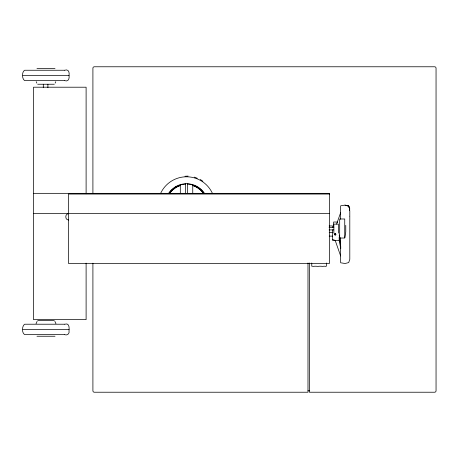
<?xml version="1.0" encoding="UTF-8"?>
<svg xmlns="http://www.w3.org/2000/svg" width="459" height="459" viewBox="0 0 459 459"><rect width="100%" height="100%" fill="white"/><g stroke="black" fill="none" stroke-linecap="round" stroke-linejoin="round"><path stroke-width="0.69" d="M64.421 80.629L24.706 80.629C21.86 79.459 21.739 71.243 24.706 70.25L64.421 70.25M64.421 334.605L24.706 334.605C21.739 333.607 21.86 325.391 24.706 324.22L64.421 324.22M64.541 70.25C68.661 68.787 69.544 72.367 69.039 75.437C69.556 78.42 68.552 82.058 64.541 80.629M64.541 324.22C69.573 322.551 69.303 327.841 69.016 330.95C69.711 333.659 67.284 335.776 64.541 334.605M344.887 237.693L345.765 231.887L345.765 225.346M349.488 210.36L349.718 209.585M349.546 210.182L349.798 208.765M36.049 323.693L37.116 321.334M336.613 224.078L340.653 212.62M55.774 81.679L55.132 83.102M169.164 193.205L171.196 190.474L175.458 187.071M169.52 193.532L171.546 190.818L175.711 187.49L180.312 185.413L180.312 193.664M169.767 193.21L171.827 190.605M171.792 190.565L176.136 187.301M334.984 233.585C333.475 234.119 335.523 235.955 335.89 234.4C335.879 232.581 333.309 234.354 335.013 235.008M175.464 187.071L180.444 184.862L185.436 184.002M176.107 187.255L180.312 185.413L178.562 185.906M335.248 235.019L335.896 234.371L335.414 233.602M68.643 213.664C64.805 213.636 64.805 220.056 68.643 220.027M184.954 176.267L188.115 176.095M36.967 68.603L55.023 68.603M22.95 75.437L69.039 75.437M37.69 84.249L54.3 84.249M33.49 193.337L329.556 193.337L329.556 263.38L68.42 263.38L68.42 194.042L329.556 194.042M33.49 213.498L329.556 213.498M329.132 225.943L332.591 225.943L332.591 227.675M329.051 227.331L333.859 227.331M329.051 229.902L333.859 229.902M329.189 232.466L332.609 232.466M329.189 236.121L332.609 236.121M339.683 238.032L344.738 238.032L344.738 218.989L339.683 218.989L339.683 238.032L339.54 237.693M340.653 255.961L335.202 240.459L332.609 239.409M311.759 263.001L311.759 266.237L312.436 266.237A4.533 1.199 19.1 0 0 314.467 266.237L316.182 266.237A4.533 1.836 4.5 0 0 319.298 266.231L321.248 266.237A4.533 1.612 -12.7 0 0 323.991 266.231L325.265 266.237A4.533 0.637 -23 0 0 326.343 266.237L326.406 263.001M37.69 320.606L54.3 320.606M22.95 329.413L69.039 329.413M36.967 336.246L55.023 336.246M307.989 390.816L309.406 390.816M187.628 184.002C194.037 184.529 200.376 187.714 203.899 193.205M194.496 185.906L192.751 185.413L192.751 193.618M194.358 177.117L197.295 178.287M196.957 187.255L192.751 185.413L197.353 187.49L201.512 190.818L203.544 193.532M196.928 187.301L201.272 190.565M200.233 179.458L202.855 181.236M201.231 190.605L203.297 193.21M54.873 321.334L55.941 323.693M36.863 83.102L36.221 81.679M349.672 208.902L348.702 206.074L345.042 205.075L340.653 205.81L340.653 219.287M340.79 248.715L339.201 240.459L332.609 240.464L332.609 229.729M340.819 247.372L339.218 235.002M333.618 227.153L333.618 222.001L337.503 222.058A4.533 0.637 67 0 1 337.594 222.517M349.798 210.629L349.798 216.005M349.798 216.241L349.798 259.341L348.702 262.594L345.042 263.506L340.653 262.777L340.653 237.699M339.19 237.171L339.19 240.459M338.358 233.115L338.358 224.118L333.859 224.118L333.859 233.115M309.406 262.967L309.406 392.227L434.633 392.227A1.417 1.417 0 0 0 436.05 390.816L436.05 68.184A1.417 1.417 0 0 0 434.633 66.773L94.319 66.773A1.417 1.417 0 0 0 92.907 68.184L92.907 193.652M307.989 262.967L307.989 392.227L94.319 392.227A1.417 1.417 0 0 1 92.907 390.816L92.907 263.196M187.628 193.52L187.628 183.634L185.436 183.634L185.436 193.52M86.108 193.761L86.108 87.21L33.49 87.21L33.49 319.63L86.108 319.63L86.108 263.133M47.908 84.249L47.908 87.709M43.307 84.249L43.307 87.709M160.501 193.646A28.527 28.527 0 0 1 212.419 193.331M168.442 193.543A21.579 21.579 0 0 1 185.436 183.761M187.628 183.761A21.579 21.579 0 0 1 204.622 193.543M348.702 205.993L345.042 205.248L348.702 206.074L349.643 208.799L348.702 205.993"/></g></svg>
